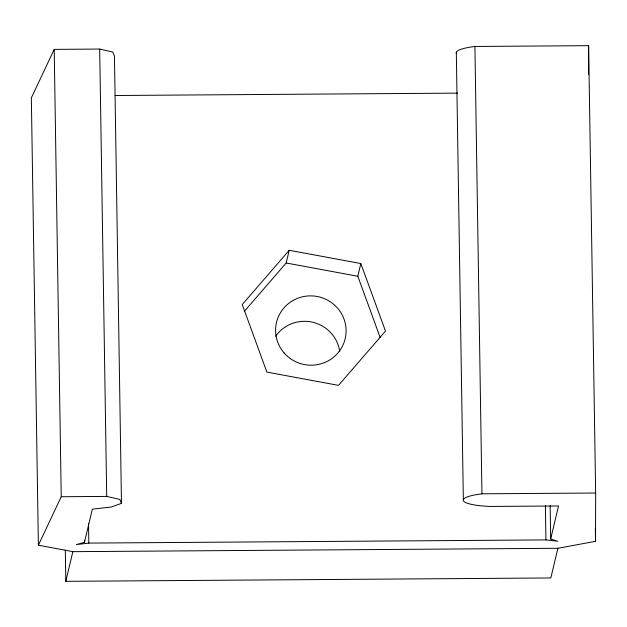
<?xml version="1.0" encoding="UTF-8"?>
<svg xmlns="http://www.w3.org/2000/svg" width="627" height="627" viewBox="0 0 627 627"><rect width="100%" height="100%" fill="white"/><g stroke="black" fill="none" stroke-linecap="round" stroke-linejoin="round"><path stroke-width="0.94" d="M588.557 74.644L588.62 45.669L474.913 46.461A37.706 6.999 -0.9 0 0 456.495 53.632M550.153 505.746L550.671 539.032L557.701 541.234L545.921 539.91L88.822 543.092L76.384 544.581L84.48 542.277L92.326 509.21L111.222 507.016L121.481 503.348L114.451 55.999L112.774 52.041L99.685 49.063L54.204 49.384L31.35 97.843L38.38 545.192L72.842 551.666L557.881 548.288L595.54 541.32L595.65 493.018L588.62 45.669M557.881 548.288L550.835 577.961L65.804 581.331L72.842 551.666M244.295 311.4L286.194 262.995L289.212 250.275L360.838 263.544L385.487 331.095L338.509 385.37L266.883 372.101L242.234 304.557L289.212 250.275M380.142 337.42L357.821 276.264L360.838 263.544M550.671 539.032L558.524 505.973L490.298 506.444A37.706 6.999 -0.9 0 1 463.525 500.981A37.706 6.999 -0.9 0 1 481.944 493.81L595.65 493.018M38.38 545.192L61.234 496.733L54.204 49.384M115.078 95.508L457.655 93.125M61.234 496.733L106.715 496.419L119.796 499.39L121.481 503.348M286.194 262.995L357.821 276.264M595.337 528.592L595.54 541.32M545.388 505.652L545.921 539.91M474.913 46.461L481.944 493.81M456.323 52.276L463.345 499.625M99.685 49.063L106.715 496.419M88.517 523.514L88.822 543.092M84.449 540.317L84.48 542.277M65.31 550.012L65.804 581.331M275.661 336.229A35.284 34.634 13.4 0 1 312.865 322.286A35.284 34.634 13.4 0 1 339.732 351.559M284.149 352.962A35.284 34.634 13.4 0 0 344.129 342.232A35.284 34.634 13.4 0 0 304.252 296.43A35.284 34.634 13.4 0 0 284.149 352.962"/></g></svg>
